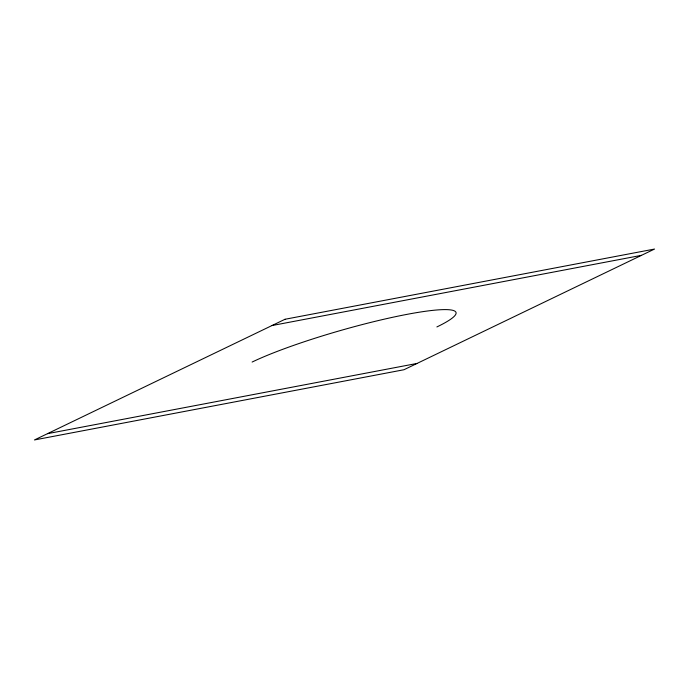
<?xml version="1.0" encoding="UTF-8"?>
<svg xmlns="http://www.w3.org/2000/svg" width="689" height="689" viewBox="0 0 689 689"><rect width="100%" height="100%" fill="white"/><g stroke="black" fill="none" stroke-linecap="round" stroke-linejoin="round"><path stroke-width="1.03" d="M271.974 325.553L641.502 255.335M47.498 433.665L417.026 363.447M252.122 362.052A116.045 14.547 -16 0 1 407.147 314.33A116.045 14.547 -16 0 1 436.878 326.948M285.031 319.265L34.45 439.952L403.969 369.735L654.55 249.048L285.031 319.265"/></g></svg>
